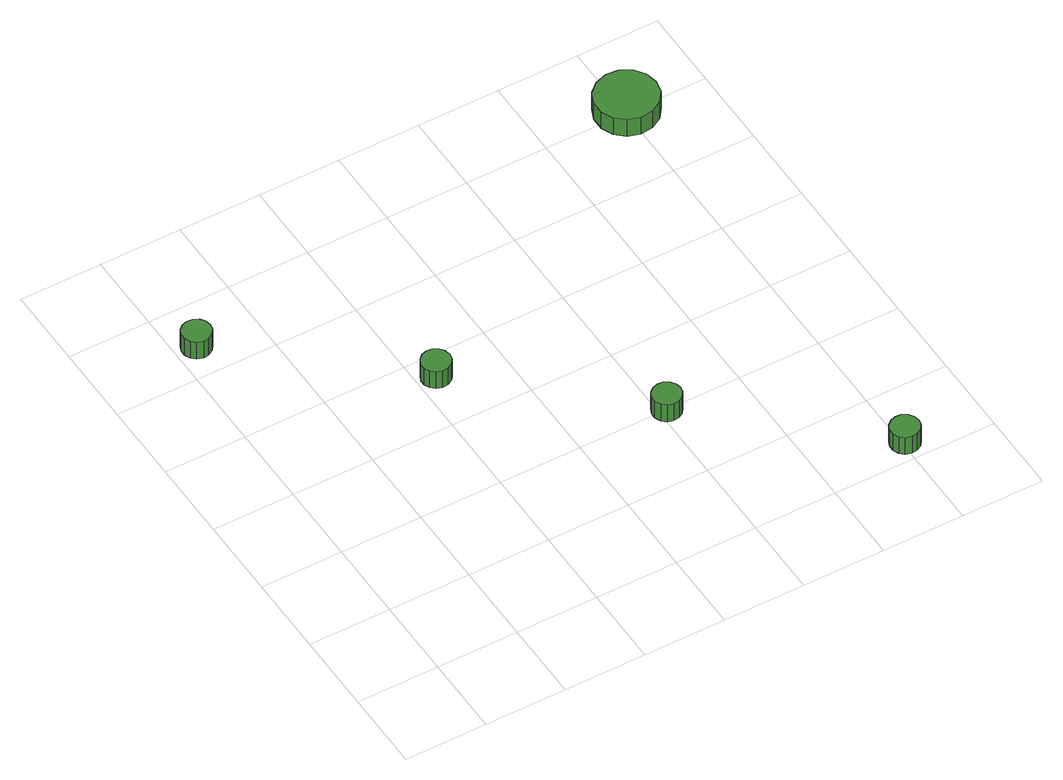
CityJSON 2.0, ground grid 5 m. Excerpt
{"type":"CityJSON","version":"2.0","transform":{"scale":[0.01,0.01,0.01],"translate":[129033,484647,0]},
"CityObjects":{
"tree1":{"type":"SolitaryVegetationObject","attributes":{"function":"something"},"geometry":[{"type":"MultiSurface","lod":"1","boundaries":[[[0,1,2,3,4,5,6,7,8,9,10,11,12,13,14]],[[15,16,17,18,19,20,21,22,23,24,25,26,27,28,29]],[[0,29,28,1]],[[1,28,27,2]],[[2,27,26,3]],[[3,26,25,4]],[[4,25,24,5]],[[5,24,23,6]],[[6,23,22,7]],[[7,22,21,8]],[[8,21,20,9]],[[9,20,19,10]],[[10,19,18,11]],[[11,18,17,12]],[[12,17,16,13]],[[13,16,15,14]],[[14,15,29,0]]]}]},
"tree2":{"type":"SolitaryVegetationObject","attributes":{"function":"something"},"geometry":[{"type":"MultiSurface","lod":"1","boundaries":[[[30,31,32,33,34,35,36,37,38,39,40,41,42,43,44]],[[45,46,47,48,49,50,51,52,53,54,55,56,57,58,59]],[[30,59,58,31]],[[31,58,57,32]],[[32,57,56,33]],[[33,56,55,34]],[[34,55,54,35]],[[35,54,53,36]],[[36,53,52,37]],[[37,52,51,38]],[[38,51,50,39]],[[39,50,49,40]],[[40,49,48,41]],[[41,48,47,42]],[[42,47,46,43]],[[43,46,45,44]],[[44,45,59,30]]]}]},
"tree3":{"type":"SolitaryVegetationObject","attributes":{"function":"something"},"geometry":[{"type":"MultiSurface","lod":"1","boundaries":[[[60,61,62,63,64,65,66,67,68,69,70,71,72,73,74]],[[75,76,77,78,79,80,81,82,83,84,85,86,87,88,89]],[[60,89,88,61]],[[61,88,87,62]],[[62,87,86,63]],[[63,86,85,64]],[[64,85,84,65]],[[65,84,83,66]],[[66,83,82,67]],[[67,82,81,68]],[[68,81,80,69]],[[69,80,79,70]],[[70,79,78,71]],[[71,78,77,72]],[[72,77,76,73]],[[73,76,75,74]],[[74,75,89,60]]]}]},
"tree4":{"type":"SolitaryVegetationObject","attributes":{"function":"something"},"geometry":[{"type":"MultiSurface","lod":"1","boundaries":[[[90,91,92,93,94,95,96,97,98,99,100,101,102,103,104]],[[105,106,107,108,109,110,111,112,113,114,115,116,117,118,119]],[[90,119,118,91]],[[91,118,117,92]],[[92,117,116,93]],[[93,116,115,94]],[[94,115,114,95]],[[95,114,113,96]],[[96,113,112,97]],[[97,112,111,98]],[[98,111,110,99]],[[99,110,109,100]],[[100,109,108,101]],[[101,108,107,102]],[[102,107,106,103]],[[103,106,105,104]],[[104,105,119,90]]]}]},
"tree5":{"type":"SolitaryVegetationObject","attributes":{"function":"something"},"geometry":[{"type":"MultiSurface","lod":"1","boundaries":[[[120,121,122,123,124,125,126,127,128,129,130,131,132,133,134]],[[135,136,137,138,139,140,141,142,143,144,145,146,147,148,149]],[[120,149,148,121]],[[121,148,147,122]],[[122,147,146,123]],[[123,146,145,124]],[[124,145,144,125]],[[125,144,143,126]],[[126,143,142,127]],[[127,142,141,128]],[[128,141,140,129]],[[129,140,139,130]],[[130,139,138,131]],[[131,138,137,132]],[[132,137,136,133]],[[133,136,135,134]],[[134,135,149,120]]]}]}
},
"vertices":[
[207,2698,174],[200,2734,174],[178,2763,174],[147,2781,174],[111,2785,174],[76,2774,174],[49,2749,174],[35,2716,174],[35,2680,174],[49,2647,174],[76,2623,174],[111,2611,174],[147,2615,174],[178,2633,174],[200,2663,174],[200,2663,45],[178,2633,45],[147,2615,45],[111,2611,45],[76,2623,45],[49,2647,45],[35,2680,45],[35,2716,45],[49,2749,45],[76,2774,45],[111,2785,45],[147,2781,45],[178,2763,45],[200,2734,45],[207,2698,45],
[1197,1847,168],[1190,1883,168],[1169,1912,168],[1137,1930,168],[1101,1934,168],[1067,1923,168],[1040,1898,168],[1025,1865,168],[1025,1829,168],[1040,1796,168],[1067,1772,168],[1101,1761,168],[1137,1764,168],[1169,1783,168],[1190,1812,168],[1190,1812,39],[1169,1783,39],[1137,1764,39],[1101,1761,39],[1067,1772,39],[1040,1796,39],[1025,1829,39],[1025,1865,39],[1040,1898,39],[1067,1923,39],[1101,1934,39],[1137,1930,39],[1169,1912,39],[1190,1883,39],[1197,1847,39],
[2133,997,164],[2126,1032,164],[2104,1061,164],[2073,1080,164],[2037,1083,164],[2003,1072,164],[1976,1048,164],[1961,1015,164],[1961,979,164],[1976,946,164],[2003,921,164],[2037,910,164],[2073,914,164],[2104,932,164],[2126,961,164],[2126,961,35],[2104,932,35],[2073,914,35],[2037,910,35],[2003,921,35],[1976,946,35],[1961,979,35],[1961,1015,35],[1976,1048,35],[2003,1072,35],[2037,1083,35],[2073,1080,35],[2104,1061,35],[2126,1032,35],[2133,997,35],
[3103,124,167],[3096,159,167],[3074,188,167],[3043,207,167],[3007,210,167],[2972,199,167],[2945,175,167],[2931,142,167],[2931,106,167],[2945,73,167],[2972,48,167],[3007,37,167],[3043,41,167],[3074,59,167],[3096,88,167],[3096,88,38],[3074,59,38],[3043,41,38],[3007,37,38],[2972,48,38],[2945,73,38],[2931,106,38],[2931,142,38],[2945,175,38],[2972,199,38],[3007,210,38],[3043,207,38],[3074,188,38],[3096,159,38],[3103,124,38],
[3156,2939,252],[3140,3015,252],[3094,3078,252],[3027,3117,252],[2950,3125,252],[2876,3101,252],[2818,3049,252],[2787,2978,252],[2787,2900,252],[2818,2829,252],[2876,2777,252],[2950,2753,252],[3027,2761,252],[3094,2800,252],[3140,2863,252],[3140,2863,123],[3094,2800,123],[3027,2761,123],[2950,2753,123],[2876,2777,123],[2818,2829,123],[2787,2900,123],[2787,2978,123],[2818,3049,123],[2876,3101,123],[2950,3125,123],[3027,3117,123],[3094,3078,123],[3140,3015,123],[3156,2939,123]
]}
